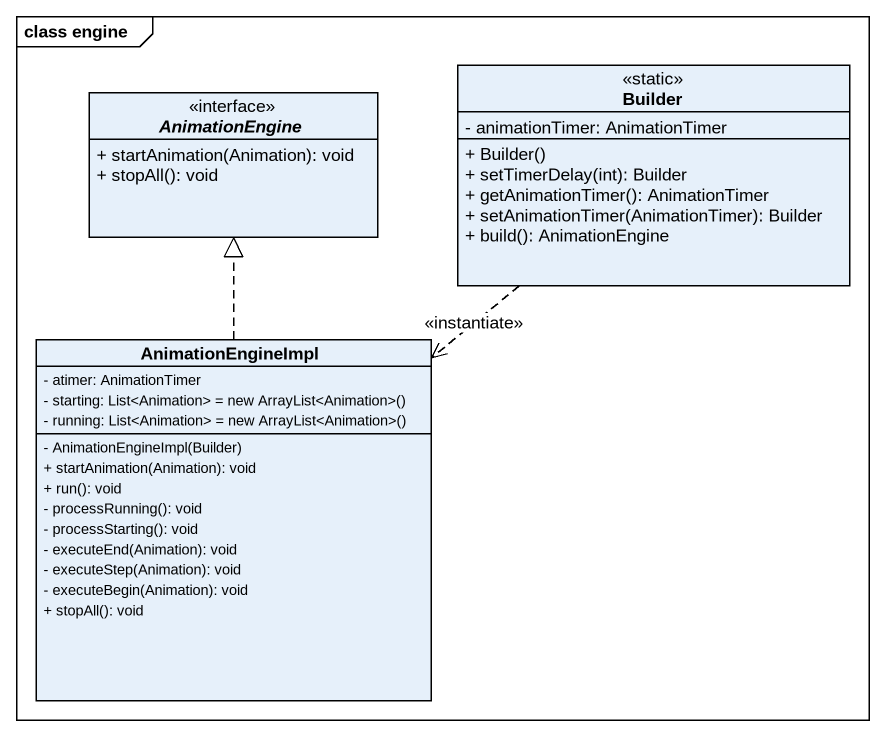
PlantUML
@startuml
mainframe class engine
hide circle
hide empty members
skinparam classAttributeIconSize 0
interface AnimationEngine <<interface>> {
  + startAnimation(Animation): void
  + stopAll(): void
}
class Builder <<static>> {
  - animationTimer: AnimationTimer
  + Builder()
  + setTimerDelay(int): Builder
  + getAnimationTimer(): AnimationTimer
  + setAnimationTimer(AnimationTimer): Builder
  + build(): AnimationEngine
}
class AnimationEngineImpl {
  - atimer: AnimationTimer
  {field} - starting: List<Animation> = new ArrayList<Animation>()
  {field} - running: List<Animation> = new ArrayList<Animation>()
  - AnimationEngineImpl(Builder)
  + startAnimation(Animation): void
  + run(): void
  - processRunning(): void
  - processStarting(): void
  - executeEnd(Animation): void
  - executeStep(Animation): void
  - executeBegin(Animation): void
  + stopAll(): void
}
Builder ..> AnimationEngineImpl : <<instantiate>>
AnimationEngineImpl .up.|> AnimationEngine
@enduml
